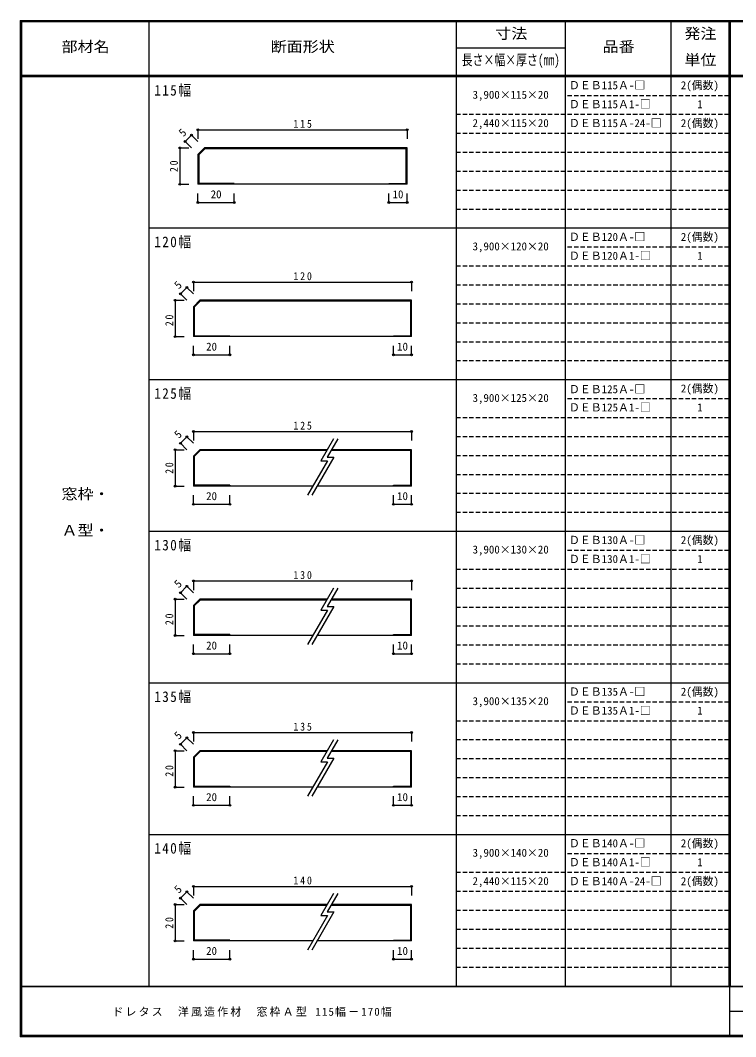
# Model space of a CAD drawing. Units: millimetres, scale not verified. Extents: x -390 to 390, y -286 to 279.
# Drawn here: x -390 to 3, y -279 to 279 of the extents above; entities that cross this region are included whole.
import ezdxf
from ezdxf.enums import TextEntityAlignment as Align

# ---------------------------------------------------------------- set-up
doc = ezdxf.new("R2010")
doc.units = ezdxf.units.MM
doc.header["$LTSCALE"] = 2
doc.header["$PDMODE"] = 32
doc.header["$PDSIZE"] = 1
doc.linetypes.add('DASHED1', pattern=[1.8, 1.2, -0.6])
for name, color, linetype in [('0-4', 3, 'Continuous'), ('0-A', 7, 'Continuous'), ('0-B', 7, 'Continuous'), ('F-1', 7, 'DASHED1'), ('F-A', 7, 'Continuous')]:
    doc.layers.add(name, color=color, linetype=linetype)
doc.styles.add('ＭＳ ゴシック', font='')
doc.styles.get('ＭＳ ゴシック').set_extended_font_data('MS Gothic')

msp = doc.modelspace()

# ---------------------------------------------------------------- linework, layer by layer
at = {"layer": '0-4'}
for p, q in [((-288.798, 209.198), (-292.333, 205.662)), ((-288.591, 208.698), (-291.833, 205.455)), ((-177.333, 209.198), (-288.798, 209.198)), ((-177.833, 208.698), (-288.591, 208.698)), ((-177.833, 189.698), (-177.833, 208.698)), ((-177.333, 189.198), (-177.333, 209.198)), ((-292.333, 205.662), (-292.333, 189.198)), ((-291.833, 205.455), (-291.833, 189.698)), ((-177.333, 189.198), (-292.333, 189.198)), ((-272.333, 189.698), (-291.833, 189.698)), ((-272.333, 189.698), (-272.333, 189.198)), ((-291.298, 125.46), (-294.833, 121.924)), ((-291.091, 124.96), (-294.333, 121.717)), ((-174.833, 125.46), (-291.298, 125.46)), ((-175.333, 124.96), (-291.091, 124.96)), ((-175.333, 105.96), (-175.333, 124.96)), ((-174.833, 105.46), (-174.833, 125.46)), ((-294.833, 121.924), (-294.833, 105.46)), ((-294.333, 121.717), (-294.333, 105.96)), ((-174.833, 105.46), (-294.833, 105.46)), ((-294.333, 105.96), (-274.833, 105.96)), ((-274.833, 105.96), (-274.833, 105.46)), ((-291.298, 43.291), (-294.833, 39.755)), ((-294.833, 39.755), (-294.833, 23.291)), ((-291.091, 42.791), (-294.333, 39.548)), ((-294.333, 39.548), (-294.333, 23.791)), ((-221.219, 43.291), (-291.298, 43.291)), ((-221.507, 42.791), (-291.091, 42.791)), ((-175.333, 42.791), (-219.198, 42.791)), ((-174.833, 43.291), (-218.909, 43.291)), ((-175.333, 23.791), (-175.333, 42.791)), ((-174.833, 23.291), (-174.833, 43.291)), ((-229.207, 23.291), (-294.833, 23.291)), ((-274.833, 23.791), (-294.333, 23.791)), ((-274.833, 23.791), (-274.833, 23.291)), ((-174.833, 23.291), (-226.897, 23.291)), ((-291.298, -38.833), (-294.833, -42.369)), ((-221.219, -38.833), (-291.298, -38.833)), ((-174.833, -38.833), (-218.909, -38.833)), ((-174.833, -58.833), (-174.833, -38.833)), ((-294.833, -42.369), (-294.833, -58.833)), ((-291.091, -39.333), (-294.333, -42.576)), ((-294.333, -42.576), (-294.333, -58.333)), ((-221.507, -39.333), (-291.091, -39.333)), ((-175.333, -39.333), (-219.198, -39.333)), ((-175.333, -58.333), (-175.333, -39.333)), ((-229.207, -58.833), (-294.833, -58.833)), ((-274.833, -58.333), (-294.333, -58.333)), ((-274.833, -58.333), (-274.833, -58.833)), ((-174.833, -58.833), (-226.897, -58.833)), ((-291.298, -122.167), (-294.833, -125.702)), ((-291.091, -122.667), (-294.333, -125.909)), ((-221.219, -122.167), (-291.298, -122.167)), ((-221.507, -122.667), (-291.091, -122.667)), ((-175.333, -122.667), (-219.198, -122.667)), ((-174.833, -122.167), (-218.909, -122.167)), ((-175.333, -141.667), (-175.333, -122.667)), ((-174.833, -142.167), (-174.833, -122.167)), ((-294.833, -125.702), (-294.833, -142.167)), ((-294.333, -125.909), (-294.333, -141.667)), ((-229.207, -142.167), (-294.833, -142.167)), ((-294.333, -141.667), (-274.833, -141.667)), ((-274.833, -141.667), (-274.833, -142.167)), ((-174.833, -142.167), (-226.897, -142.167)), ((-291.298, -206.709), (-294.833, -210.245)), ((-294.833, -210.245), (-294.833, -226.709)), ((-291.091, -207.209), (-294.333, -210.452)), ((-294.333, -210.452), (-294.333, -226.209)), ((-221.219, -206.709), (-291.298, -206.709)), ((-221.507, -207.209), (-291.091, -207.209)), ((-175.333, -207.209), (-219.198, -207.209)), ((-174.833, -206.709), (-218.909, -206.709)), ((-175.333, -226.209), (-175.333, -207.209)), ((-174.833, -226.709), (-174.833, -206.709)), ((-229.207, -226.709), (-294.833, -226.709)), ((-274.833, -226.209), (-294.333, -226.209)), ((-274.833, -226.209), (-274.833, -226.709)), ((-174.833, -226.709), (-226.897, -226.709))]:
    msp.add_line(p, q, dxfattribs=at)
for points in [[(-187.333, 189.198), (-187.333, 189.698), (-177.833, 189.698)], [(-184.833, 105.46), (-184.833, 105.96), (-175.333, 105.96)], [(-184.833, 23.291), (-184.833, 23.791), (-175.333, 23.791)], [(-184.833, -58.833), (-184.833, -58.333), (-175.333, -58.333)], [(-184.833, -142.167), (-184.833, -141.667), (-175.333, -141.667)], [(-184.833, -226.709), (-184.833, -226.209), (-175.333, -226.209)]]:
    msp.add_lwpolyline(points, dxfattribs=at)
at = {"layer": '0-A'}
for p, q in [((-217.755, 49.291), (-224.717, 37.232)), ((-215.445, 49.291), (-221.253, 39.232)), ((-217.694, 39.232), (-229.784, 18.291)), ((-221.253, 39.232), (-217.694, 39.232)), ((-221.158, 37.232), (-232.093, 18.291)), ((-224.717, 37.232), (-221.158, 37.232)), ((-217.755, -32.833), (-224.717, -44.892)), ((-215.445, -32.833), (-221.253, -42.892)), ((-217.694, -42.892), (-229.784, -63.833)), ((-221.253, -42.892), (-217.694, -42.892)), ((-221.158, -44.892), (-232.093, -63.833)), ((-224.717, -44.892), (-221.158, -44.892)), ((-217.755, -116.167), (-224.717, -128.226)), ((-215.445, -116.167), (-221.253, -126.226)), ((-221.158, -128.226), (-232.093, -147.167)), ((-217.694, -126.226), (-229.784, -147.167)), ((-224.717, -128.226), (-221.158, -128.226)), ((-221.253, -126.226), (-217.694, -126.226)), ((-217.755, -200.709), (-224.717, -212.768)), ((-215.445, -200.709), (-221.253, -210.768)), ((-217.694, -210.768), (-229.784, -231.709)), ((-221.253, -210.768), (-217.694, -210.768)), ((-221.158, -212.768), (-232.093, -231.709)), ((-224.717, -212.768), (-221.158, -212.768))]:
    msp.add_line(p, q, dxfattribs=at)
at = {"layer": '0-B', "color": 4}
for p, q in [((-292.333, 219.198), (-292.333, 214.198)), ((-292.333, 219.198), (-177.333, 219.198)), ((-177.333, 219.198), (-177.333, 214.198)), ((-295.869, 216.269), (-299.404, 212.733)), ((-299.404, 212.733), (-295.869, 209.198)), ((-295.869, 216.269), (-292.333, 212.733)), ((-302.333, 209.198), (-302.333, 189.198)), ((-302.333, 209.198), (-297.333, 209.198)), ((-302.333, 189.198), (-297.333, 189.198)), ((-292.333, 179.198), (-292.333, 184.198)), ((-292.333, 179.198), (-272.333, 179.198)), ((-272.333, 179.198), (-272.333, 184.198)), ((-187.333, 179.198), (-187.333, 184.198)), ((-187.333, 179.198), (-177.333, 179.198)), ((-177.333, 179.198), (-177.333, 184.198)), ((-294.833, 135.46), (-294.833, 130.46)), ((-294.833, 135.46), (-174.833, 135.46)), ((-174.833, 135.46), (-174.833, 130.46)), ((-298.369, 132.531), (-301.904, 128.996)), ((-301.904, 128.996), (-298.369, 125.46)), ((-298.369, 132.531), (-294.833, 128.996)), ((-304.833, 125.46), (-304.833, 105.46)), ((-304.833, 125.46), (-299.833, 125.46)), ((-304.833, 105.46), (-299.833, 105.46)), ((-294.833, 95.46), (-294.833, 100.46)), ((-294.833, 95.46), (-274.833, 95.46)), ((-274.833, 95.46), (-274.833, 100.46)), ((-184.833, 95.46), (-184.833, 100.46)), ((-184.833, 95.46), (-174.833, 95.46)), ((-174.833, 95.46), (-174.833, 100.46)), ((-298.369, 50.362), (-301.904, 46.826)), ((-298.369, 50.362), (-294.833, 46.826)), ((-294.833, 53.291), (-294.833, 48.291)), ((-294.833, 53.291), (-174.833, 53.291)), ((-174.833, 53.291), (-174.833, 48.291)), ((-301.904, 46.826), (-298.369, 43.291)), ((-304.833, 43.291), (-304.833, 23.291)), ((-304.833, 43.291), (-299.833, 43.291)), ((-304.833, 23.291), (-299.833, 23.291)), ((-294.833, 13.291), (-294.833, 18.291)), ((-274.833, 13.291), (-274.833, 18.291)), ((-184.833, 13.291), (-184.833, 18.291)), ((-174.833, 13.291), (-174.833, 18.291)), ((-294.833, 13.291), (-274.833, 13.291)), ((-184.833, 13.291), (-174.833, 13.291)), ((-298.369, -31.762), (-301.904, -35.298)), ((-298.369, -31.762), (-294.833, -35.298)), ((-294.833, -28.833), (-294.833, -33.833)), ((-294.833, -28.833), (-174.833, -28.833)), ((-174.833, -28.833), (-174.833, -33.833)), ((-304.833, -38.833), (-304.833, -58.833)), ((-304.833, -38.833), (-299.833, -38.833)), ((-301.904, -35.298), (-298.369, -38.833)), ((-304.833, -58.833), (-299.833, -58.833)), ((-294.833, -68.833), (-294.833, -63.833)), ((-274.833, -68.833), (-274.833, -63.833)), ((-184.833, -68.833), (-184.833, -63.833)), ((-174.833, -68.833), (-174.833, -63.833)), ((-294.833, -68.833), (-274.833, -68.833)), ((-184.833, -68.833), (-174.833, -68.833)), ((-298.369, -115.096), (-301.904, -118.631)), ((-298.369, -115.096), (-294.833, -118.631)), ((-294.833, -112.167), (-294.833, -117.167)), ((-294.833, -112.167), (-174.833, -112.167)), ((-174.833, -112.167), (-174.833, -117.167)), ((-304.833, -122.167), (-304.833, -142.167)), ((-304.833, -122.167), (-299.833, -122.167)), ((-301.904, -118.631), (-298.369, -122.167)), ((-304.833, -142.167), (-299.833, -142.167)), ((-294.833, -152.167), (-294.833, -147.167)), ((-274.833, -152.167), (-274.833, -147.167)), ((-184.833, -152.167), (-184.833, -147.167)), ((-174.833, -152.167), (-174.833, -147.167)), ((-294.833, -152.167), (-274.833, -152.167)), ((-184.833, -152.167), (-174.833, -152.167)), ((-298.369, -199.638), (-301.904, -203.174)), ((-298.369, -199.638), (-294.833, -203.174)), ((-294.833, -196.709), (-294.833, -201.709)), ((-294.833, -196.709), (-174.833, -196.709)), ((-174.833, -196.709), (-174.833, -201.709)), ((-301.904, -203.174), (-298.369, -206.709)), ((-304.833, -206.709), (-304.833, -226.709)), ((-304.833, -206.709), (-299.833, -206.709)), ((-304.833, -226.709), (-299.833, -226.709)), ((-294.833, -236.709), (-294.833, -231.709)), ((-274.833, -236.709), (-274.833, -231.709)), ((-184.833, -236.709), (-184.833, -231.709)), ((-174.833, -236.709), (-174.833, -231.709)), ((-294.833, -236.709), (-274.833, -236.709)), ((-184.833, -236.709), (-174.833, -236.709))]:
    msp.add_line(p, q, dxfattribs=at)
at = {"layer": '0-B'}
for p in [(-292.333, 219.198), (-177.333, 219.198), (-299.404, 212.733), (-295.869, 216.269), (-302.333, 209.198), (-302.333, 189.198), (-292.333, 179.198), (-272.333, 179.198), (-187.333, 179.198), (-177.333, 179.198), (-294.833, 135.46), (-174.833, 135.46), (-301.904, 128.996), (-298.369, 132.531), (-304.833, 125.46), (-304.833, 105.46), (-294.833, 95.46), (-274.833, 95.46), (-184.833, 95.46), (-174.833, 95.46), (-298.369, 50.362), (-294.833, 53.291), (-174.833, 53.291), (-301.904, 46.826), (-304.833, 43.291), (-304.833, 23.291), (-294.833, 13.291), (-274.833, 13.291), (-184.833, 13.291), (-174.833, 13.291), (-298.369, -31.762), (-294.833, -28.833), (-174.833, -28.833), (-304.833, -38.833), (-301.904, -35.298), (-304.833, -58.833), (-294.833, -68.833), (-274.833, -68.833), (-184.833, -68.833), (-174.833, -68.833), (-294.833, -112.167), (-174.833, -112.167), (-298.369, -115.096), (-304.833, -122.167), (-301.904, -118.631), (-304.833, -142.167), (-294.833, -152.167), (-274.833, -152.167), (-184.833, -152.167), (-174.833, -152.167), (-298.369, -199.638), (-294.833, -196.709), (-174.833, -196.709), (-304.833, -206.709), (-301.904, -203.174), (-304.833, -226.709), (-294.833, -236.709), (-274.833, -236.709), (-184.833, -236.709), (-174.833, -236.709)]:
    msp.add_point(p, dxfattribs=at)
at = {"layer": 'F-1', "linetype": 'Continuous'}
for p, q in [((-150.333, 279.337), (-150.333, -252)), ((-90.333, 279.337), (-90.333, -252)), ((-32.333, 279.337), (-32.333, -252)), ((-319.333, 279.333), (-319.333, -251.667)), ((-150.333, 264.167), (-90.333, 264.167)), ((0.333, 165), (-319.333, 165)), ((0.333, 81.667), (-319.333, 81.667)), ((0.333, -1.667), (-319.333, -1.667)), ((0.333, -85), (-319.333, -85)), ((0.333, -168.333), (-319.333, -168.333))]:
    msp.add_line(p, q, dxfattribs=at)
at = {"layer": 'F-1', "color": 6, "linetype": 'Continuous'}
for p, q in [((-0.333, 279.337), (-0.333, -252)), ((0.333, 279.337), (0.333, -252)), ((-390, 279.333), (-390, -279.333)), ((-390, 279), (390, 279)), ((-390, 278.667), (390, 278.667)), ((-389.667, 279.333), (-389.667, -279.333)), ((-389.333, 279.333), (-389.333, -279.333)), ((0, 279.333), (0, -252)), ((390, 249), (-390, 249)), ((390, 248.333), (-390, 248.333)), ((390, -251.667), (-390, -251.667)), ((390, -252), (-390, -252)), ((0, -252), (0, -278.667)), ((0, -265.333), (389.333, -265.334)), ((390, -278.667), (-390, -278.667)), ((390, -279), (-390, -279)), ((390, -279.333), (-390, -279.333))]:
    msp.add_line(p, q, dxfattribs=at)
at = {"layer": 'F-1'}
for p, q in [((-0.333, 237.917), (-90.333, 237.917)), ((-0.333, 227.5), (-150.333, 227.5)), ((-0.333, 217.083), (-150.333, 217.083)), ((-0.333, 206.667), (-150.333, 206.667)), ((-0.333, 196.25), (-150.333, 196.25)), ((-0.333, 185.833), (-150.333, 185.833)), ((-0.333, 175.417), (-150.333, 175.417)), ((-0.333, 154.583), (-90.333, 154.583)), ((-0.333, 144.167), (-150.333, 144.167)), ((-0.333, 133.75), (-150.333, 133.75)), ((-0.333, 123.333), (-150.333, 123.333)), ((-0.333, 112.917), (-150.333, 112.917)), ((-0.333, 102.5), (-150.333, 102.5)), ((-0.333, 92.083), (-150.333, 92.083)), ((-0.333, 71.25), (-90.333, 71.25)), ((-0.333, 60.833), (-150.333, 60.833)), ((-0.333, 50.417), (-150.333, 50.417)), ((-0.333, 40), (-150.333, 40)), ((-0.333, 29.583), (-150.333, 29.583)), ((-0.333, 19.167), (-150.333, 19.167)), ((-0.333, 8.75), (-150.333, 8.75)), ((-0.333, -12.083), (-90.333, -12.083)), ((-0.333, -22.5), (-150.333, -22.5)), ((-0.333, -32.917), (-150.333, -32.917)), ((-0.333, -43.333), (-150.333, -43.333)), ((-0.333, -53.75), (-150.333, -53.75)), ((-0.333, -64.167), (-150.333, -64.167)), ((-0.333, -74.583), (-150.333, -74.583)), ((-0.333, -95.417), (-90.333, -95.417)), ((-0.333, -105.833), (-150.333, -105.833)), ((-0.333, -116.25), (-150.333, -116.25)), ((-0.333, -126.667), (-150.333, -126.667)), ((-0.333, -137.083), (-150.333, -137.083)), ((-0.333, -147.5), (-150.333, -147.5)), ((-0.333, -157.917), (-150.333, -157.917)), ((-0.333, -178.75), (-90.333, -178.75)), ((-0.333, -189.167), (-150.333, -189.167)), ((-0.333, -199.583), (-150.333, -199.583)), ((-0.333, -210), (-150.333, -210)), ((-0.333, -220.417), (-150.333, -220.417)), ((-0.333, -230.833), (-150.333, -230.833)), ((-0.333, -241.25), (-150.333, -241.25))]:
    msp.add_line(p, q, dxfattribs=at)
at = {"layer": 'F-1', "color": 6, "linetype": 'Continuous'}
msp.add_lwpolyline([(-390, 279.333), (390, 279.333), (390, -279.333)], dxfattribs=at)

# ---------------------------------------------------------------- texts
at = {"layer": '0-A', "style": 'ＭＳ ゴシック'}
for s, p in [('ＤＥＢ115Ａ-□', (-88.333, 240.125)), ('2(偶数)', (-26.833, 240.125)), ('3,900×115×20', (-141.333, 234.917)), ('ＤＥＢ115Ａ1-□', (-88.333, 229.708)), ('1', (-17.833, 229.708)), ('2,440×115×20', (-141.333, 219.337)), ('ＤＥＢ115Ａ-24-□', (-88.333, 219.292)), ('2(偶数)', (-26.833, 219.292)), ('ＤＥＢ120Ａ-□', (-88.333, 156.792)), ('2(偶数)', (-26.833, 156.792)), ('3,900×120×20', (-141.333, 151.583)), ('ＤＥＢ120Ａ1-□', (-88.333, 146.375)), ('1', (-17.833, 146.375)), ('ＤＥＢ125Ａ-□', (-88.333, 73.042)), ('2(偶数)', (-26.833, 73.458)), ('3,900×125×20', (-141.333, 68.25)), ('ＤＥＢ125Ａ1-□', (-88.333, 63.042)), ('1', (-17.833, 63.042)), ('ＤＥＢ130Ａ-□', (-88.333, -9.875)), ('2(偶数)', (-26.833, -9.875)), ('3,900×130×20', (-141.333, -15.083)), ('ＤＥＢ130Ａ1-□', (-88.333, -20.292)), ('1', (-17.833, -20.292)), ('ＤＥＢ135Ａ-□', (-88.333, -93.208)), ('2(偶数)', (-26.833, -93.208)), ('3,900×135×20', (-141.333, -98.417)), ('ＤＥＢ135Ａ1-□', (-88.333, -103.625)), ('1', (-17.833, -103.625)), ('ＤＥＢ140Ａ-□', (-88.333, -176.542)), ('2(偶数)', (-26.833, -176.542)), ('3,900×140×20', (-141.333, -181.75)), ('ＤＥＢ140Ａ1-□', (-88.333, -186.958)), ('1', (-17.833, -186.958)), ('2,440×115×20', (-141.333, -197.329)), ('ＤＥＢ140Ａ-24-□', (-88.333, -197.375)), ('2(偶数)', (-26.833, -197.375))]:
    msp.add_text(s, height=4.399, dxfattribs=at).set_placement(p, align=Align.BOTTOM_LEFT)
at = {"layer": '0-A', "style": 'ＭＳ ゴシック', "width": 1.1}
for s, p in [('窓枠・', (-367.333, 14.333)), ('Ａ型・', (-367.333, -5.667))]:
    msp.add_text(s, height=5.865, dxfattribs=at).set_placement(p, align=Align.BOTTOM_LEFT)
at = {"layer": '0-A', "char_height": 5.865, "attachment_point": 7, "style": 'ＭＳ ゴシック'}
for s, insert in [('\\T1.22;\\W0.9;115幅', (-316.333, 237.333)), ('\\T1.22;\\W0.9;120幅', (-316.333, 154)), ('\\T1.22;\\W0.9;125幅', (-316.333, 70.667)), ('\\T1.22;\\W0.9;130幅', (-316.333, -12.667)), ('\\T1.22;\\W0.9;135幅', (-316.333, -96)), ('\\T1.22;\\W0.9;140幅', (-316.333, -179.333))]:
    msp.add_mtext(s, dxfattribs=dict(at, insert=insert))
at = {"layer": '0-B', "style": 'ＭＳ ゴシック'}
for p in [(-299.404, 214.147), (-301.904, 130.41), (-301.904, 48.241), (-301.904, -33.884), (-301.904, -117.217), (-301.904, -201.759)]:
    msp.add_text('5', height=4.399, rotation=45, dxfattribs=at).set_placement(p, align=Align.BOTTOM_LEFT)
for s, p in [('20', (-285.333, 180.198)), ('10', (-185.333, 180.198)), ('20', (-287.833, 96.46)), ('10', (-182.833, 96.46)), ('20', (-287.833, 14.291)), ('10', (-182.833, 14.291)), ('20', (-287.833, -67.833)), ('10', (-182.833, -67.833)), ('20', (-287.833, -151.167)), ('10', (-182.833, -151.167)), ('20', (-287.833, -235.709)), ('10', (-182.833, -235.709))]:
    msp.add_text(s, height=4.399, dxfattribs=at).set_placement(p, align=Align.BOTTOM_LEFT)
at = {"layer": '0-B', "char_height": 4.399, "attachment_point": 7, "style": 'ＭＳ ゴシック'}
for s, insert in [('\\T1.38;\\W0.9;115', (-239.833, 220.198)), ('\\T1.38;\\W0.9;120', (-239.833, 136.46)), ('\\T1.38;\\W0.9;125', (-239.833, 54.291)), ('\\T1.38;\\W0.9;130', (-239.833, -27.833)), ('\\T1.38;\\W0.9;135', (-239.833, -111.167)), ('\\T1.38;\\W0.9;140', (-239.833, -195.709))]:
    msp.add_mtext(s, dxfattribs=dict(at, insert=insert))
at = {"layer": '0-B', "char_height": 4.399, "attachment_point": 7, "rotation": 90, "style": 'ＭＳ ゴシック'}
for insert in [(-303.333, 195.948), (-305.833, 111.21), (-305.833, 30.041), (-305.833, -53.083), (-305.833, -136.417), (-305.833, -219.959)]:
    msp.add_mtext('\\T1.36;\\W0.9;20', dxfattribs=dict(at, insert=insert))
at = {"layer": 'F-A', "style": 'ＭＳ ゴシック'}
for s, width, p in [('寸法', 1.1, (-128.833, 267.417)), ('発注', 1.1, (-24.833, 267.417)), ('部材名', 1.1, (-367.333, 260.167)), ('断面形状', 1.1, (-252.333, 260.167)), ('品番', 1.1, (-69.833, 260.167)), ('長さ×幅×厚さ(㎜)', 0.75, (-147.333, 252.917)), ('単位', 1.1, (-24.833, 252.917))]:
    msp.add_text(s, height=5.865, dxfattribs=dict(at, width=width)).set_placement(p, align=Align.BOTTOM_LEFT)
at = {"layer": 'F-A', "insert": (-339.333, -268.333), "char_height": 4.399, "attachment_point": 7, "style": 'ＭＳ ゴシック'}
msp.add_mtext('\\T1.2;ドレタス\u3000洋風造作材\u3000窓枠Ａ型\\~115幅－170幅', dxfattribs=at)

doc.saveas('drawing.dxf')
